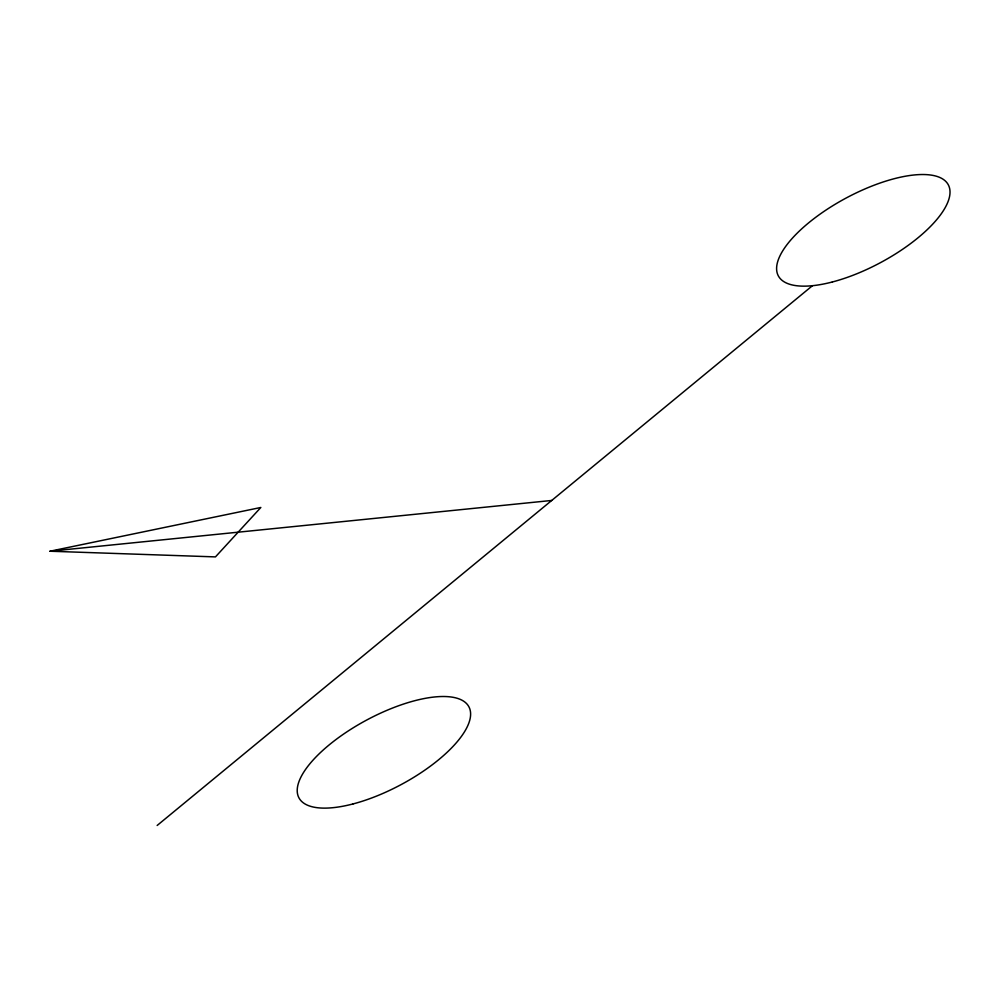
<?xml version="1.0" encoding="UTF-8"?>
<svg xmlns="http://www.w3.org/2000/svg" width="1000" height="1000" viewBox="0 0 1000 1000"><rect width="100%" height="100%" fill="white"/><g stroke="black" fill="none" stroke-linecap="round" stroke-linejoin="round"><path stroke-width="1.5" d="M157.15 825.475L812.45 285.7M50 551.225L260.837 507.475L215.45 556.9L50 551.225L551.712 500.462M352.975 803.95A96.412 36.587 -28.2 0 0 469.525 708.15A96.412 36.587 -28.2 0 0 329.225 744.85A96.412 36.587 -28.2 0 0 352.975 803.95M832.362 281.975A96.412 36.587 -28.2 0 0 948.925 186.163A96.412 36.587 -28.2 0 0 808.612 222.875A96.412 36.587 -28.2 0 0 832.362 281.975"/></g></svg>
